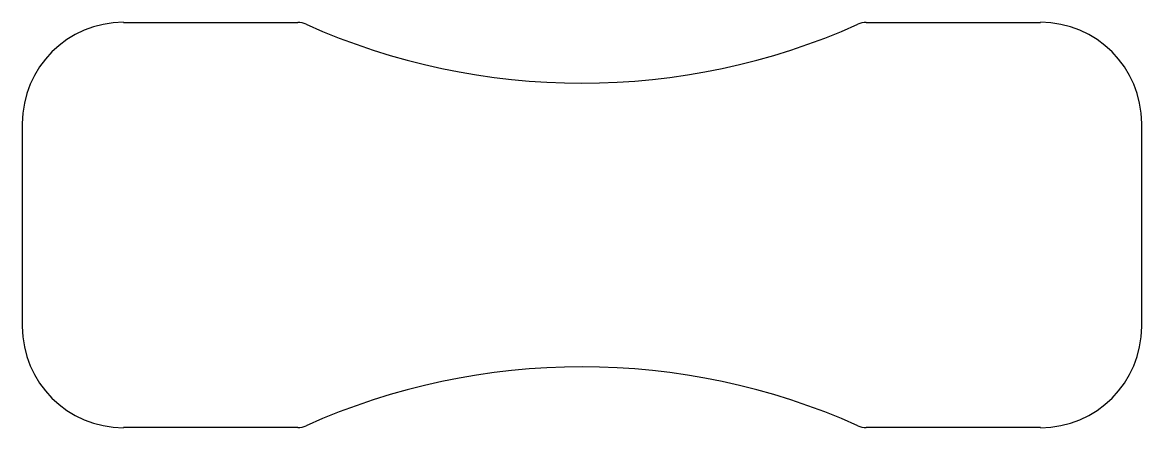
# Model space of a CAD drawing. Header units: millimetres. Extents: x -68 to 68, y -25 to 25.
import ezdxf

# ---------------------------------------------------------------- set-up
doc = ezdxf.new("R2010")
doc.units = ezdxf.units.MM

msp = doc.modelspace()

# ---------------------------------------------------------------- linework, layer by layer
for p, q in [((-56.03, 24.75), (-34.74, 24.75)), ((34.74, 24.75), (56.03, 24.75)), ((-68.4, -12.38), (-68.4, 12.38)), ((68.4, 12.38), (68.4, -12.38)), ((-34.74, -24.75), (-56.03, -24.75)), ((56.03, -24.75), (34.74, -24.75))]:
    msp.add_line(p, q)
for centre, radius, start, end in [((-56.03, 12.38), 12.38, 90, 180), ((-34.74, 22.25), 2.5, 65.8703, 90), ((34.74, 22.25), 2.5, 90, 114.1297), ((56.03, 12.38), 12.38, 0, 90), ((0, 99.8), 82.48, 245.8703, 294.1297), ((-56.03, -12.38), 12.38, 180, 270), ((56.03, -12.38), 12.38, 270, 360), ((0, -99.8), 82.48, 65.8703, 114.1297), ((-34.74, -22.25), 2.5, -90, -65.8703), ((34.74, -22.25), 2.5, -114.1297, -90)]:
    msp.add_arc(centre, radius, start, end)

doc.saveas('drawing.dxf')
